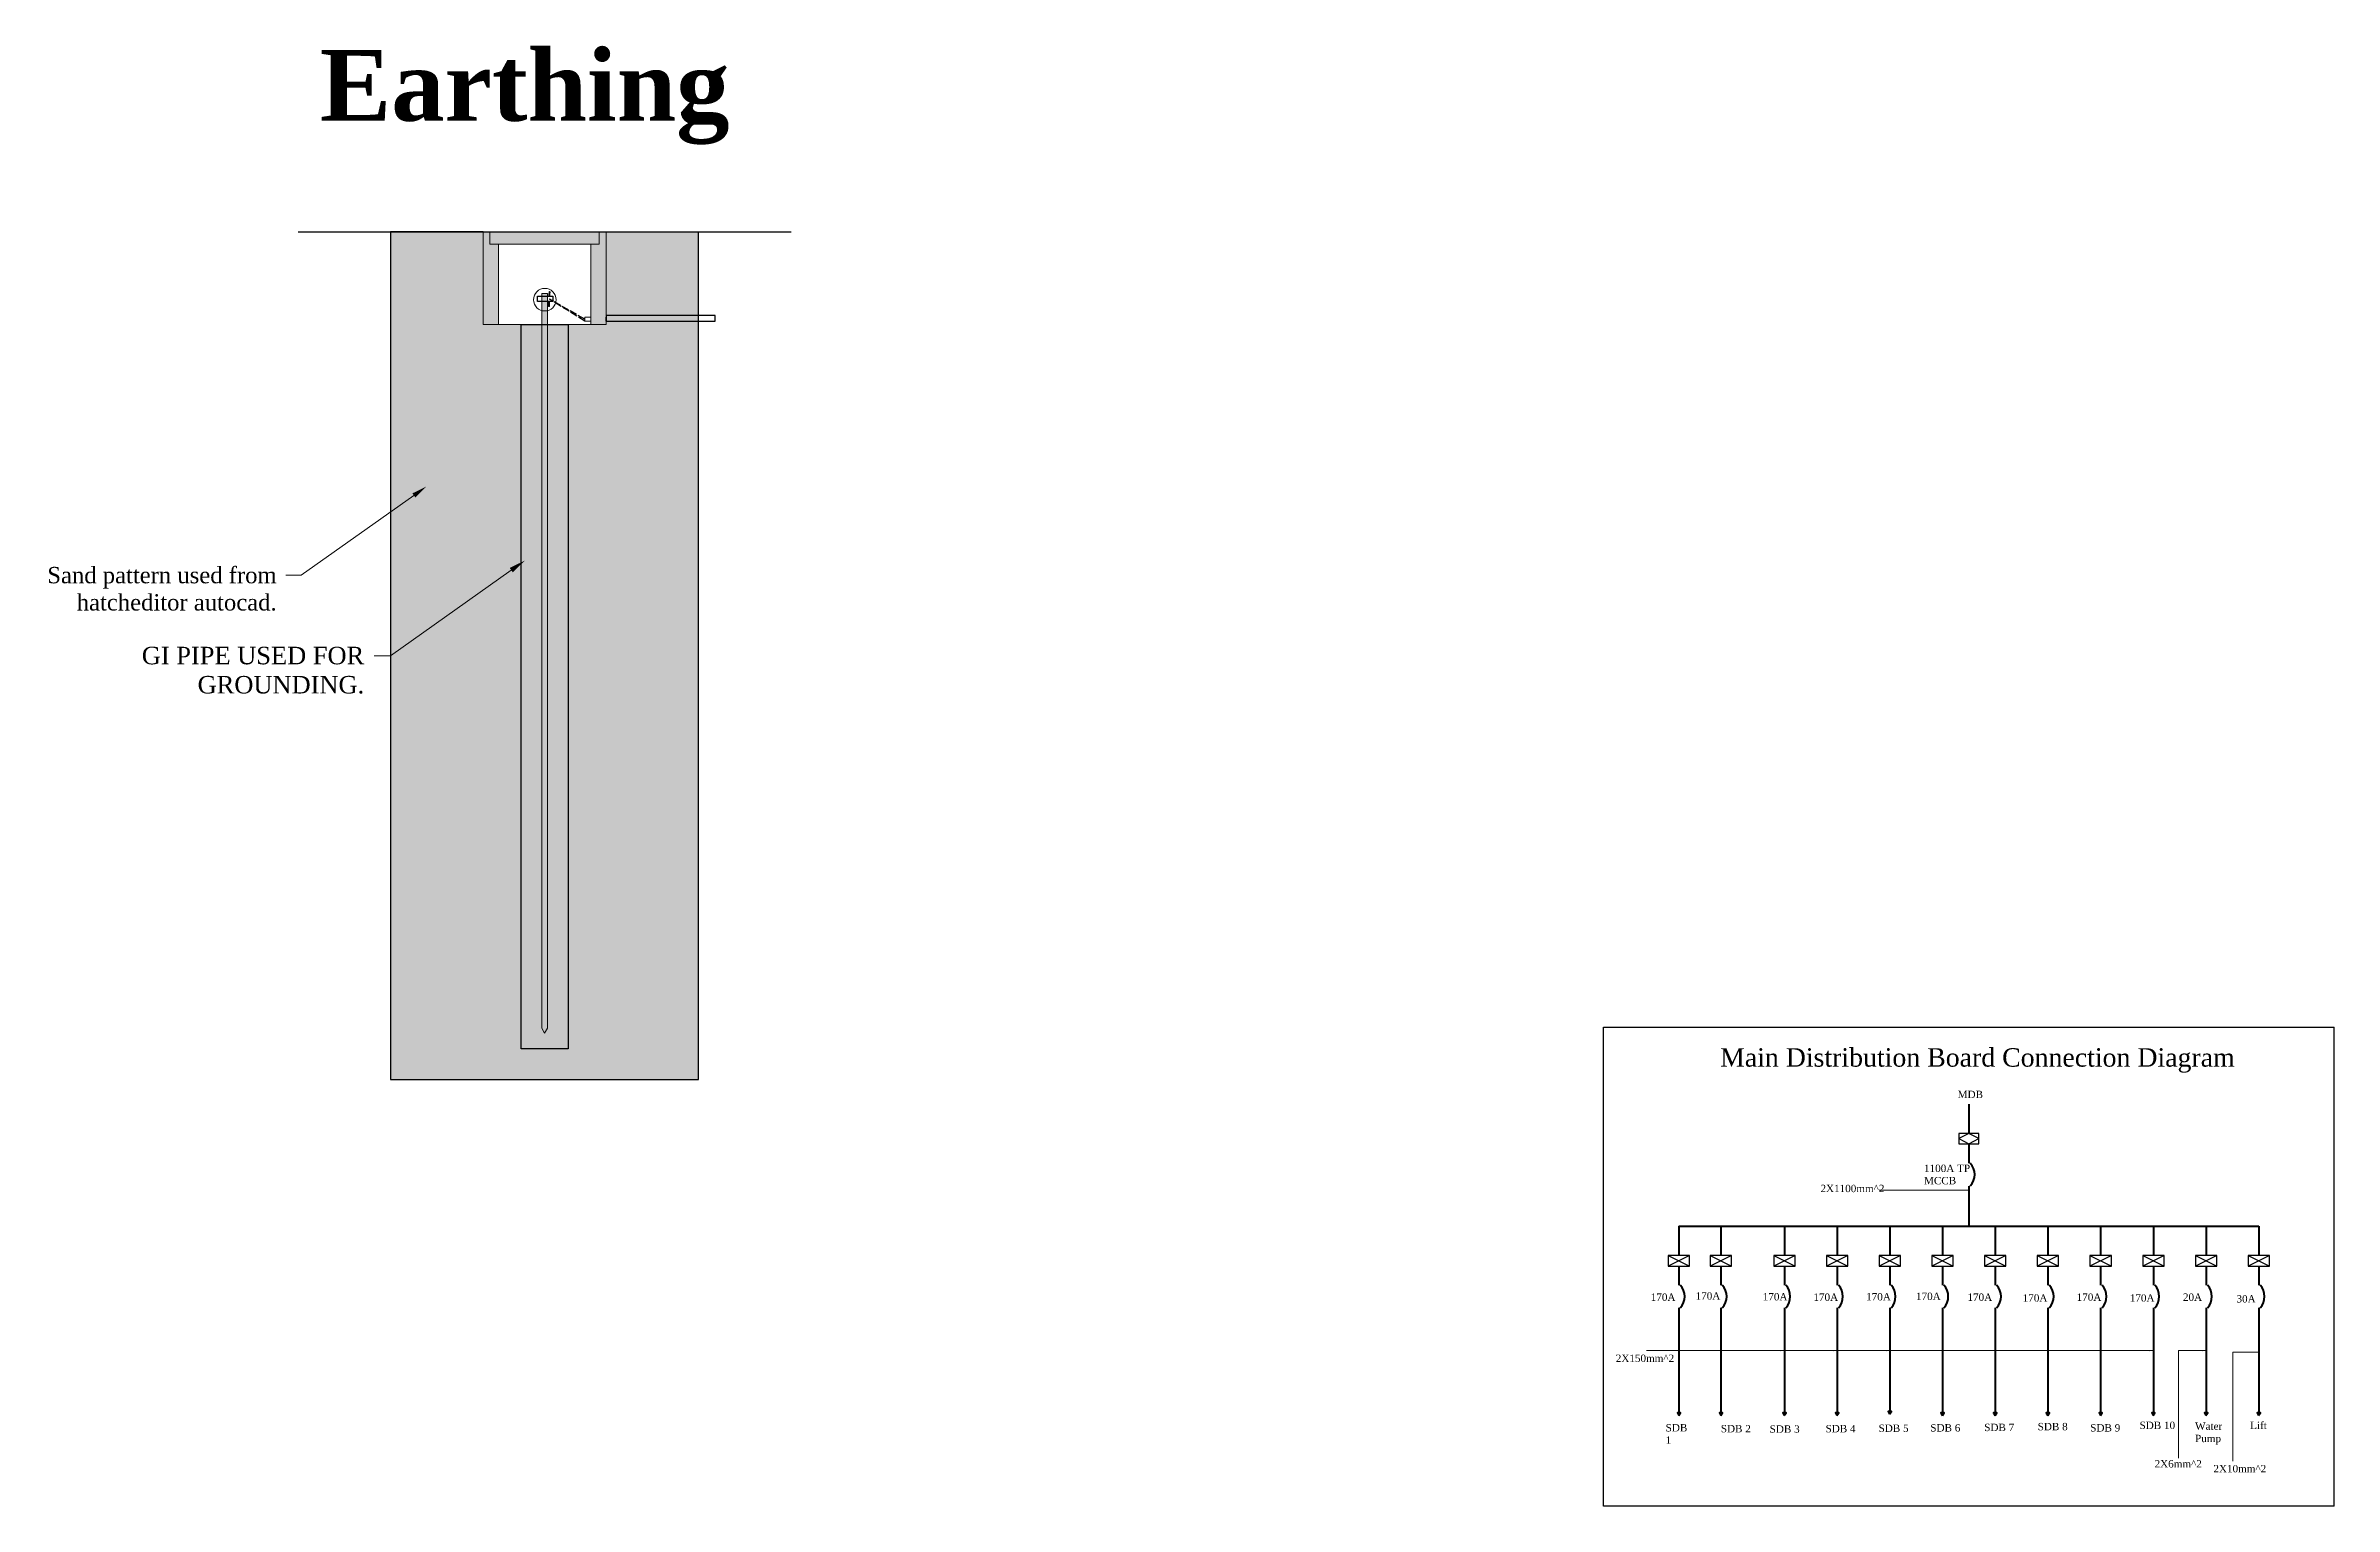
# Model space of a CAD drawing. Header units: inches. Extents: x -412 to 20037, y 548 to 16595.
# Drawn here: x 7424 to 11151, y 8844 to 11221 of the extents above; entities that cross this region are included whole.
import ezdxf
from ezdxf import colors
from ezdxf.entities.mleader import LeaderData, LeaderLine
from ezdxf.math import Vec2, Vec3

# ---------------------------------------------------------------- set-up
doc = ezdxf.new("R2010")
doc.units = ezdxf.units.IN
doc.header["$MEASUREMENT"] = 0
doc.linetypes.add('ACAD_ISO02W100', pattern=[15, 12, -3])
doc.layers.add('bath', color=4, linetype='Continuous')
doc.layers.add('bed and sufa', color=90, linetype='Continuous')
doc.styles.add('A', font='times.ttf', dxfattribs={"height": 12})
doc.styles.add('Komol Dim', font='ARIALN.TTF')
doc.styles.get("Standard").update_dxf_attribs({"font": 'arial.ttf'})
doc.dimstyles.new('komol Dim', dxfattribs={"dimscale": 0, "dimtxt": 6, "dimasz": 2, "dimexe": 0.5, "dimexo": 0, "dimgap": 0, "dimtad": 2, "dimdec": 1, "dimzin": 3, "dimdsep": 46, "dimlunit": 4, "dimtxsty": 'Komol Dim', "dimblk": 'do.col', "dimcen": 1, "dimdle": 1, "dimclrd": 7, "dimclre": 8, "dimclrt": 256, "dimaunit": 1, "dimadec": 0, "dimazin": 0, "dimtfac": 1, "dimtdec": 1, "dimtofl": 0, "dimtmove": 2, "dimatfit": 3, "dimfxl": 1, "dimtfill": 1, "dimtfillclr": 3, "dimtolj": 1, "dimtzin": 0, "dimlwd": 13, "dimlwe": 13, "dimarcsym": 0})
pattern_1 = [(37.50000000000001, (-1283760.031590353, -974335.2596362758), (-0.8026387292294468, 24.55089596460055), [0, -19.36729371223466, 0, -21.66078902026245, 0, -20.70516597525087]), (7.499999999999999, (-1283760.031590353, -974335.2596362758), (22.54985872104672, 35.95877088429721), [0, -10.44814529212659, 0, -17.4560476222115, 0, -6.689361315081051]), (327.5, (-1283775.703808291, -974335.2596362758), (39.67929330346814, 0.07209484507904924), [0, -6.370820300077191, 0, -22.93495308027789, 0, -29.9428554103628]), (317.5, (-1283775.703808291, -974335.2596362758), (38.30299958791682, 11.18301305582318), [0, -3.185410150038595, 0, -15.03513590818217, 0, -17.20121481020842])]

# ---------------------------------------------------------------- blocks, each defined once
blk = doc.blocks.new('do.col')
at = {"color": 0, "linetype": 'ByBlock', "lineweight": -2}
for p in [(-1, 0), (0, 1), (0, -1), (1, 0)]:
    blk.add_line(p, (0, 0), dxfattribs=at)
at = {"color": 3, "const_width": 0.375}
blk.add_lwpolyline([(-0.1875, 0, 1), (0.1875, 0, 1)], format="xyb", close=True, dxfattribs=at)

msp = doc.modelspace()

# ---------------------------------------------------------------- hatches: boundary and pattern name
at = {"true_color": 0x939598, "transparency": 33554687}
h = msp.add_hatch(dxfattribs=at)
h.set_pattern_fill('AR-SAND', color=252, scale=0.5016393937068654)
h.set_pattern_definition(pattern_1)
edge = h.paths.add_edge_path()
edge.add_arc((8236.300190927752, 11137.11135375563), 903.4626787019031, 253.88176429235142, 267.5751287934514, ccw=False)
edge.add_line((7985.480494075746, 10269.16303070977), (7985.480494075746, 9952.625097835065))
edge.add_arc((8236.300190927752, 10804.89602655888), 888.4122107873641, 253.6010689836722, 267.5340242150499)
edge.add_line((8198.075269127556, 9917.30653156124), (8198.075269127556, 10234.45767312195))
edge = h.paths.add_edge_path()
edge.add_arc((8236.300190927752, 11137.11135375563), 903.4626787020244, 272.42487120659166, 286.1182357076764, ccw=False)
edge.add_line((8274.52511272888, 10234.45767312281), (8274.52511272888, 9917.306531562095))
edge.add_arc((8236.300190927752, 10804.89602655794), 888.4122107872805, 272.4659757849946, 286.3989310163602)
edge.add_line((8487.11988778162, 9952.62509783607), (8487.11988778162, 10269.16303071078))
edge = h.paths.add_edge_path()
edge.add_arc((8236.300190927752, 11497.01129006937), 903.4626787020244, 272.42487120659166, 286.1182357076764, ccw=False)
edge.add_line((8274.52511272888, 10594.35760943655), (8274.52511272888, 10249.52185875854))
edge.add_arc((8236.300190927752, 11137.11135375656), 888.4122107875083, 272.4659757849939, 286.3989310163561)
edge.add_line((8487.11988778162, 10284.84042503282), (8487.11988778162, 10629.06296702392))
edge = h.paths.add_edge_path()
edge.add_arc((8236.300190927752, 11497.01129006937), 903.4626787021309, 253.8817642923555, 267.5751287934521, ccw=False)
edge.add_line((7985.480494075746, 10629.06296702351), (7985.480494075746, 10284.84042503242))
edge.add_arc((8236.300190927752, 11137.11135375563), 888.4122107873641, 253.6010689836722, 267.5340242150499)
edge.add_line((8198.075269127556, 10249.52185875799), (8198.075269127556, 10594.357609436))
edge = h.paths.add_edge_path()
edge.add_line((8198.075269127556, 10767.12800032057), (8135.972312186039, 10767.12800032057))
edge.add_line((8135.972312187136, 10767.12800032057), (8135.972312187136, 10917.61981843226))
edge.add_line((8135.972312187136, 10917.61981843289), (7985.48049407544, 10917.61981843289))
edge.add_line((7985.480494075746, 10917.61981843289), (7985.480494075746, 10644.74036134614))
edge.add_arc((8236.300190927752, 11497.01129006937), 888.4122107873641, 253.6010689836722, 267.5340242150499)
edge.add_line((8198.075269127556, 10609.42179507174), (8198.075269127556, 10767.12800032064))
edge = h.paths.add_edge_path()
edge.add_line((8487.11988778162, 10917.61981843289), (8336.628069669925, 10917.61981843289))
edge.add_line((8336.6280696693, 10917.61981843289), (8336.6280696693, 10767.12800032119))
edge.add_line((8336.6280696693, 10767.12800032057), (8274.525112728694, 10767.12800032057))
edge.add_line((8274.52511272888, 10767.12800032057), (8274.52511272888, 10609.42179507167))
edge.add_arc((8236.300190927752, 11497.01129006937), 888.4122107872805, 272.4659757849946, 286.3989310163602)
edge.add_line((8487.11988778162, 10644.74036134656), (8487.11988778162, 10917.61981843332))
edge = h.paths.add_edge_path()
edge.add_arc((8236.300190927752, 10804.89602655888), 903.4626787020244, 272.42487120659166, 286.1182357076764, ccw=False)
edge.add_line((8274.52511272888, 9902.242345926054), (8274.52511272888, 9589.098140900378))
edge.add_arc((8236.300190927752, 10476.68763589643), 888.4122107875083, 272.4659757849939, 286.3989310163561)
edge.add_line((8487.11988778162, 9624.416707173623), (8487.11988778162, 9936.947703513295))
edge = h.paths.add_edge_path()
edge.add_arc((8236.300190927752, 10804.89602655888), 903.4626787021309, 253.8817642923555, 267.5751287934521, ccw=False)
edge.add_line((7985.480494075746, 9936.947703512087), (7985.480494075746, 9624.416707173328))
edge.add_arc((8236.300190927752, 10476.68763589643), 888.4122107873641, 253.6010689836722, 267.5340242150499)
edge.add_line((8198.075269127556, 9589.098140899725), (8198.075269127556, 9902.2423459254))
edge = h.paths.add_edge_path()
edge.add_arc((8236.300190927752, 10476.68763589643), 903.4626787021972, 253.8817642923555, 286.11823570768826, ccw=False)
edge.add_line((7985.480494075746, 9608.739312851503), (7985.480494075746, 9538.11148573889))
edge.add_line((7985.480494075746, 9538.11148573894), (8487.119887782612, 9538.11148573894))
edge.add_line((8487.11988778162, 9538.11148573894), (8487.11988778162, 9608.739312851554))
at = {"lineweight": 5, "true_color": 0xc7c8ca, "transparency": 33554559}
h = msp.add_hatch(color=9, dxfattribs=at)
h.dxf.hatch_style = 1
h.paths.add_polyline_path([(8161.054281872988, 10897.55424268514), (8147.259198544838, 10897.55424268514), (8147.259198545769, 10917.61981843289), (8135.972312187136, 10917.61981843289), (8135.972312187136, 10767.12800032057), (8161.054281872988, 10767.12800032057)])
h = msp.add_hatch(color=9, dxfattribs=at)
h.dxf.hatch_style = 1
h.paths.add_polyline_path([(8325.341183311597, 10917.61981843289), (8147.259198545769, 10917.61981843289), (8147.259198544838, 10897.55424268514), (8325.341183311597, 10897.55424268514)])
h.paths.add_polyline_path([(8336.6280696693, 10917.61981843289), (8325.341183311597, 10917.61981843289), (8325.341183311597, 10897.55424268514), (8311.546099984378, 10897.55424268514), (8311.546099984378, 10767.12800032057), (8336.6280696693, 10767.12800032057)])
at = {"true_color": 0xc79500}
h = msp.add_hatch(color=42, dxfattribs=at)
h.dxf.hatch_style = 1
h.paths.add_polyline_path([(8241.078306153708, 9621.63333312951), (8241.078306153708, 10817.29193969134), (8231.522075703659, 10817.29193969134), (8231.522075703659, 9621.63333312951), (8236.300190928683, 9613.357394794635)])
at = {"lineweight": 5}
h = msp.add_hatch(color=42, dxfattribs=at)
h.dxf.hatch_style = 1
edge = h.paths.add_edge_path()
edge.add_spline(control_points=[(8244.433323576406, 10812.22995116811), (8244.526439244219, 10816.4386973704), (8245.424441450567, 10820.39734540198)], knot_values=[0, 0, 0, 1, 1, 1], degree=2, periodic=0)
edge.add_line((8245.424441450567, 10820.39734540198), (8243.973939681, 10820.66951063901))
edge.add_spline(control_points=[(8243.973939681717, 10820.66951063897), (8243.196496879973, 10816.87364406761), (8242.953050550364, 10812.22995116811)], knot_values=[0, 0, 0, 1, 1, 1], degree=2, periodic=0)
edge.add_line((8242.953050550364, 10812.22995116811), (8244.433323576306, 10812.22995116811))
edge = h.paths.add_edge_path()
edge.add_spline(control_points=[(8244.13166737213, 10796.49741988227), (8244.133502426848, 10799.60216363769), (8244.140781105787, 10802.21764432143), (8244.169622592919, 10804.5062831274)], knot_values=[0.1003914511882488, 0.1003914511882488, 0.1003914511882488, 0.1003914511882488, 0.4108481903518311, 0.4108481903518311, 0.4108481903518311, 0.4108481903518311], degree=3, periodic=0)
edge.add_line((8244.169622592919, 10804.5062831274), (8242.692124919735, 10804.5062831274))
edge.add_spline(control_points=[(8242.692124919326, 10804.5062831274), (8242.663336898491, 10802.2109582952), (8242.656289275095, 10799.59565761656), (8242.654563938559, 10796.49741988227)], knot_values=[0.1003580315350845, 0.1003580315350845, 0.1003580315350845, 0.1003580315350845, 0.4099408311922101, 0.4099408311922101, 0.4099408311922101, 0.4099408311922101], degree=3, periodic=0)
edge.add_line((8242.654563938559, 10796.49741988227), (8244.131667372516, 10796.49741988227))
at = {"true_color": 0xc7c8ca, "transparency": 33554559}
h = msp.add_hatch(color=9, dxfattribs=at)
h.dxf.hatch_style = 1
h.paths.add_polyline_path([(8231.522075703659, 10767.12800032057), (8198.075269127556, 10767.12800032057), (8198.075269127556, 9588.275425109714), (8274.52511272888, 9588.275425109714), (8274.52511272888, 10767.12800032057), (8241.078306153708, 10767.12800032057), (8241.078306153708, 9621.63333312951), (8236.300190928683, 9613.357394794635), (8231.522075703659, 9621.63333312951)])
at = {"true_color": 0x000000, "transparency": 33554687}
h = msp.add_hatch(dxfattribs=at)
h.set_pattern_fill('AR-SAND', color=18, scale=0.5016393937068654)
h.set_pattern_definition(pattern_1)
h.paths.add_polyline_path([(8198.075269127556, 10249.52185875799, -0.060868993060672), (7985.480494075746, 10284.84042503189), (7985.480494075746, 10269.16303070977, 0.05981977438188937), (8198.075269127556, 10234.45767312281)])
h.paths.add_polyline_path([(8487.11988778162, 10269.16303070977), (8487.11988778162, 10284.84042503282, -0.06086899306061428), (8274.52511272888, 10249.52185875799), (8274.52511272888, 10234.45767312281, 0.05981977438183232)])
h.paths.add_polyline_path([(8198.075269127556, 10609.42179507174, -0.06086899306067201), (7985.480494075746, 10644.74036134563), (7985.480494075746, 10629.06296702351, 0.05981977438188938), (8198.075269127556, 10594.35760943655)])
h.paths.add_polyline_path([(8487.11988778162, 10629.06296702351), (8487.11988778162, 10644.74036134656, -0.06086899306061428), (8274.52511272888, 10609.42179507174), (8274.52511272888, 10594.35760943655, 0.05981977438183232)])
h.paths.add_polyline_path([(8198.075269127556, 9917.30653156124, -0.060868993060672), (7985.480494075746, 9952.62509783607), (7985.480494075746, 9936.947703512087, 0.05981977438188938), (8198.075269127556, 9902.242345926054)])
h.paths.add_polyline_path([(8487.11988778162, 9936.947703513018), (8487.11988778162, 9952.62509783607, -0.06086899306061428), (8274.52511272888, 9917.30653156124), (8274.52511272888, 9902.242345926054, 0.05981977438183234)])
h.paths.add_polyline_path([(8487.11988778162, 9608.739312851503), (8487.11988778162, 9624.416707173623, -0.06086899306061428), (8274.52511272888, 9589.098140899725), (8274.52511272888, 9588.275425109714), (8198.075269127556, 9588.275425109714), (8198.075269127556, 9589.098140899725, -0.06086899306067201), (7985.480494075746, 9624.416707173623), (7985.480494075746, 9608.739312851503, 0.1415931687258609)])

# ---------------------------------------------------------------- linework, layer by layer
for p, q in [((7985.480494074814, 10917.61981843289), (8487.11988778162, 10917.61981843289)), ((8135.972312187136, 10917.61981843289), (7985.480494075746, 10917.61981843289)), ((8336.6280696693, 10772.73258184146), (8336.6280696693, 10779.10340214211)), ((8336.6280696693, 10772.73258184146), (8336.6280696693, 10779.10340214211))]:
    msp.add_line(p, q)
at = {"lineweight": 15}
for p, q in [((8336.6280696693, 10917.61981843289), (8135.972312187136, 10917.61981843289)), ((8311.546099984378, 10767.12800032057), (8311.546099984378, 10897.55424268514)), ((8336.6280696693, 10767.12800032057), (8336.6280696693, 10917.61981843289)), ((8487.11988778162, 10917.61981843289), (8336.6280696693, 10917.61981843289))]:
    msp.add_line(p, q, dxfattribs=at)
at = {"lineweight": 13}
for p, q in [((8135.972312187136, 10917.61981843289), (8135.972312187136, 10767.12800032057)), ((8161.054281872988, 10897.55424268514), (8161.054281872988, 10767.12800032057)), ((8135.972312187136, 10767.12800032057), (8226.267403054342, 10767.12800032057)), ((8246.332978802093, 10767.12800032057), (8336.6280696693, 10767.12800032057))]:
    msp.add_line(p, q, dxfattribs=at)
at = {"lineweight": 9}
for p, q in [((8147.259198545769, 10917.61981843289), (8147.259198544838, 10897.55424268514)), ((8325.341183311597, 10897.55424268514), (8147.259198544838, 10897.55424268514)), ((8325.341183311597, 10897.55424268514), (8325.341183311597, 10917.61981843289))]:
    msp.add_line(p, q, dxfattribs=at)
at = {"color": 3, "lineweight": 9}
msp.add_line((8243.973939681717, 10820.66951063897), (8245.424441450567, 10820.39734540198), dxfattribs=at)
at = {"color": 3, "linetype": 'ACAD_ISO02W100'}
msp.add_line((8301.513312110037, 10772.73258184146), (8244.169622592919, 10808.36915354859), dxfattribs=at)
at = {"color": 42, "lineweight": 5}
msp.add_line((8242.654563938559, 10796.49741988227), (8244.13166737213, 10796.49741988227), dxfattribs=at)
at = {"color": 7, "lineweight": 30}
for p, q in [((9960.800917249871, 9623.51134081146), (11150.81878656708, 9623.51134081146)), ((9960.800917249871, 8843.511251640222), (9960.800917249871, 9623.51134081146)), ((11150.81878656708, 8843.511355674891), (11150.81878656708, 9623.51134081146)), ((10539.47164184187, 9449.962460488961), (10539.47164398438, 9433.624251136564)), ((10572.14806197499, 9449.962460488961), (10539.47164184187, 9449.962456203953)), ((10555.80985190845, 9449.962458346457), (10539.47164291315, 9441.793355812762)), ((10539.47164291315, 9441.793355812762), (10555.80985333677, 9433.624251136564)), ((10539.47164398438, 9433.624251136564), (10572.14806268917, 9433.624251136564)), ((10572.14806233207, 9441.793355812762), (10555.80985190845, 9449.962458346457)), ((10555.80985333677, 9433.624251136564), (10572.14806233207, 9441.793355812762)), ((10572.14806268917, 9433.624251136564), (10572.14806197499, 9449.962460488961)), ((10066.24006054568, 9251.472153346866), (10066.24006282777, 9234.069764015392)), ((10101.04484073003, 9251.472153346866), (10066.24006054568, 9251.47214878276)), ((10066.24006054568, 9251.47214878276), (10101.04484149069, 9234.069764015392)), ((10101.04484073003, 9251.472153346866), (10066.24006282777, 9234.069764015392)), ((10101.04484149069, 9234.069764015392), (10101.04484073003, 9251.472153346866)), ((10134.66502142813, 9251.472153346866), (10134.66502371021, 9234.069764015392)), ((10169.46980161247, 9251.472153346866), (10134.66502142813, 9251.47214878276)), ((10134.66502142813, 9251.47214878276), (10169.46980237313, 9234.069764015392)), ((10169.46980161247, 9251.472153346866), (10134.66502371021, 9234.069764015392)), ((10169.46980237313, 9234.069764015392), (10169.46980161247, 9251.472153346866)), ((10237.93729737133, 9251.472153346866), (10237.93729965342, 9234.069764015392)), ((10272.74207755568, 9251.472153346866), (10237.93729737133, 9251.47214878276)), ((10237.93729737133, 9251.47214878276), (10272.74207831634, 9234.069764015392)), ((10272.74207755568, 9251.472153346866), (10237.93729965342, 9234.069764015392)), ((10272.74207831634, 9234.069764015392), (10272.74207755568, 9251.472153346866)), ((10323.78591578416, 9251.472153346866), (10323.78591806625, 9234.069764015392)), ((10358.59069596851, 9251.472153346866), (10323.78591578416, 9251.47214878276)), ((10323.78591578416, 9251.47214878276), (10358.59069672917, 9234.069764015392)), ((10358.59069596851, 9251.472153346866), (10323.78591806625, 9234.069764015392)), ((10358.59069672917, 9234.069764015392), (10358.59069596851, 9251.472153346866)), ((10409.63453419699, 9251.472153346866), (10409.63453647908, 9234.069764015392)), ((10444.43931438134, 9251.472153346866), (10409.63453419699, 9251.47214878276)), ((10409.63453419699, 9251.47214878276), (10444.43931514199, 9234.069764015392)), ((10444.43931438134, 9251.472153346866), (10409.63453647908, 9234.069764015392)), ((10444.43931514199, 9234.069764015392), (10444.43931438134, 9251.472153346866)), ((10495.48315260981, 9251.472153346866), (10495.4831548919, 9234.069764015392)), ((10530.28793279416, 9251.472153346866), (10495.48315260981, 9251.47214878276)), ((10495.48315260981, 9251.47214878276), (10530.28793355482, 9234.069764015392)), ((10530.28793279416, 9251.472153346866), (10495.4831548919, 9234.069764015392)), ((10530.28793355482, 9234.069764015392), (10530.28793279416, 9251.472153346866)), ((10581.33177102264, 9251.472153346866), (10581.33177330473, 9234.069764015392)), ((10616.13655120699, 9251.472153346866), (10581.33177102264, 9251.47214878276)), ((10581.33177102264, 9251.47214878276), (10616.13655196765, 9234.069764015392)), ((10616.13655120699, 9251.472153346866), (10581.33177330473, 9234.069764015392)), ((10616.13655196765, 9234.069764015392), (10616.13655120699, 9251.472153346866)), ((10667.18038943547, 9251.472153346866), (10667.18039171756, 9234.069764015392)), ((10701.98516961982, 9251.472153346866), (10667.18038943547, 9251.47214878276)), ((10667.18038943547, 9251.47214878276), (10701.98517038047, 9234.069764015392)), ((10701.98516961982, 9251.472153346866), (10667.18039171756, 9234.069764015392)), ((10701.98517038047, 9234.069764015392), (10701.98516961982, 9251.472153346866)), ((10753.02900784829, 9251.472153346866), (10753.02901013038, 9234.069764015392)), ((10787.83378803264, 9251.472153346866), (10753.02900784829, 9251.47214878276)), ((10753.02900784829, 9251.47214878276), (10787.8337887933, 9234.069764015392)), ((10787.83378803264, 9251.472153346866), (10753.02901013038, 9234.069764015392)), ((10787.8337887933, 9234.069764015392), (10787.83378803264, 9251.472153346866)), ((10838.87762626112, 9251.472153346866), (10838.87762854321, 9234.069764015392)), ((10873.68240644547, 9251.472153346866), (10838.87762626112, 9251.47214878276)), ((10838.87762626112, 9251.47214878276), (10873.68240720613, 9234.069764015392)), ((10873.68240644547, 9251.472153346866), (10838.87762854321, 9234.069764015392)), ((10873.68240720613, 9234.069764015392), (10873.68240644547, 9251.472153346866)), ((10924.72624467395, 9251.472153346866), (10924.72624695604, 9234.069764015392)), ((10959.5310248583, 9251.472153346866), (10924.72624467395, 9251.47214878276)), ((10924.72624467395, 9251.47214878276), (10959.53102561896, 9234.069764015392)), ((10959.5310248583, 9251.472153346866), (10924.72624695604, 9234.069764015392)), ((10959.53102561896, 9234.069764015392), (10959.5310248583, 9251.472153346866)), ((11010.57486308677, 9251.472153346866), (11010.57486536886, 9234.069764015392)), ((11045.37964327112, 9251.472153346866), (11010.57486308677, 9251.47214878276)), ((11010.57486308677, 9251.47214878276), (11045.37964403178, 9234.069764015392)), ((11045.37964327112, 9251.472153346866), (11010.57486536886, 9234.069764015392)), ((11045.37964403178, 9234.069764015392), (11045.37964327112, 9251.472153346866)), ((10066.24006282777, 9234.069764015392), (10101.04484149069, 9234.069764015392)), ((10134.66502371021, 9234.069764015392), (10169.46980237313, 9234.069764015392)), ((10237.93729965342, 9234.069764015392), (10272.74207831634, 9234.069764015392)), ((10323.78591806625, 9234.069764015392), (10358.59069672917, 9234.069764015392)), ((10409.63453647908, 9234.069764015392), (10444.43931514199, 9234.069764015392)), ((10495.4831548919, 9234.069764015392), (10530.28793355482, 9234.069764015392)), ((10581.33177330473, 9234.069764015392), (10616.13655196765, 9234.069764015392)), ((10667.18039171756, 9234.069764015392), (10701.98517038047, 9234.069764015392)), ((10753.02901013038, 9234.069764015392), (10787.8337887933, 9234.069764015392)), ((10838.87762854321, 9234.069764015392), (10873.68240720613, 9234.069764015392)), ((10924.72624695604, 9234.069764015392), (10959.53102561896, 9234.069764015392)), ((11010.57486536886, 9234.069764015392), (11045.37964403178, 9234.069764015392)), ((10928.37425413131, 8843.511336228177), (9960.800917249871, 8843.511251640222)), ((11150.81878656708, 8843.511355674891), (10928.37425413131, 8843.511336228177))]:
    msp.add_line(p, q, dxfattribs=at)
at = {"color": 7, "lineweight": 40}
for p, q in [((10555.80985190845, 9498.00583526654), (10555.80985190845, 9449.962458346457)), ((10555.80985190845, 9433.624251136564), (10555.80985190845, 9401.919081426375)), ((10555.80985190845, 9364.70846441236), (10555.80985190845, 9299.515527984895)), ((10083.64245063788, 9299.515527984895), (10083.64245063788, 9251.472151064812)), ((10083.64245063788, 9299.515527984895), (11027.97725317898, 9299.515527984895)), ((10152.06741152033, 9299.515527984895), (10152.06741152033, 9251.472151064812)), ((10255.33968746354, 9299.515527984895), (10255.33968746354, 9251.472151064812)), ((10341.18830587636, 9299.515527984895), (10341.18830587636, 9251.472151064812)), ((10427.03692428919, 9299.515527984895), (10427.03692428919, 9251.472151064812)), ((10512.88554270202, 9299.515527984895), (10512.88554270202, 9251.472151064812)), ((10598.73416111484, 9299.515527984895), (10598.73416111484, 9251.472151064812)), ((10684.58277952767, 9299.515527984895), (10684.58277952767, 9251.472151064812)), ((10770.4313979405, 9299.515527984895), (10770.4313979405, 9251.472151064812)), ((10856.28001635332, 9299.515527984895), (10856.28001635332, 9251.472151064812)), ((10942.12863476615, 9299.515527984895), (10942.12863476615, 9251.472151064812)), ((11027.97725317898, 9299.515527984895), (11027.97725317898, 9251.472151064812)), ((10083.64245063788, 9234.069764015392), (10083.64245063788, 9203.42877414473)), ((10152.06741152033, 9234.069764015392), (10152.06741152033, 9203.42877414473)), ((10255.33968746354, 9234.069764015392), (10255.33968746354, 9203.42877414473)), ((10341.18830587636, 9234.069764015392), (10341.18830587636, 9203.42877414473)), ((10427.03692428919, 9234.069764015392), (10427.03692428919, 9203.42877414473)), ((10512.88554270202, 9234.069764015392), (10512.88554270202, 9203.42877414473)), ((10598.73416111484, 9234.069764015392), (10598.73416111484, 9203.42877414473)), ((10684.58277952767, 9234.069764015392), (10684.58277952767, 9203.42877414473)), ((10770.4313979405, 9234.069764015392), (10770.4313979405, 9203.42877414473)), ((10856.28001635332, 9234.069764015392), (10856.28001635332, 9203.42877414473)), ((10942.12863476615, 9234.069764015392), (10942.12863476615, 9203.42877414473)), ((11027.97725317898, 9234.069764015392), (11027.97725317898, 9203.42877414473)), ((10083.64245063788, 9166.289435620241), (10083.64245063788, 8995.726372140682)), ((10152.06741152033, 9166.289435620241), (10152.06741152033, 8995.726372140682)), ((10255.33968746354, 9166.289435620241), (10255.33968746354, 8995.726372140682)), ((10341.18830587636, 9166.289435620241), (10341.18830587636, 8995.726372140682)), ((10427.03692428919, 9166.289435620241), (10427.03692428919, 8995.726372140682)), ((10512.88554270202, 9166.289435620241), (10512.88554270202, 8995.726372140682)), ((10598.73416111484, 9166.289435620241), (10598.73416111484, 8995.726372140682)), ((10684.58277952767, 9166.289435620241), (10684.58277952767, 8995.726372140682)), ((10770.4313979405, 9166.289435620241), (10770.4313979405, 8995.726372140682)), ((10856.28001635332, 9166.289435620241), (10856.28001635332, 8995.726372140682)), ((10942.12863476615, 9166.289435620241), (10942.12863476615, 8995.726372140682)), ((11027.97725317898, 9166.289435620241), (11027.97725317898, 8995.726372140682))]:
    msp.add_line(p, q, dxfattribs=at)
msp.add_lwpolyline([(7834.988675962493, 10917.61981843289), (7985.480494075746, 10917.61981843289), (7985.480494075746, 9538.11148573894), (8487.11988778162, 9538.11148573894), (8487.11988778162, 10917.61981843289), (8637.611705893942, 10917.61981843289)])
for points in [[(8224.88630312511, 10812.98732918674), (8249.779380271546, 10812.98732918674), (8249.779380271546, 10804.50628312834), (8224.88630312511, 10804.50628312834)], [(8336.6280696693, 10772.73258184146), (8514.212386069921, 10772.73258184146), (8514.212386069921, 10781.72470522775), (8336.6280696693, 10781.72470522775)]]:
    msp.add_lwpolyline(points, close=True)
at = {"color": 42, "lineweight": 5}
msp.add_lwpolyline([(8241.078306153708, 9621.63333312951), (8241.078306153708, 10817.29193969134), (8231.522075703659, 10817.29193969134), (8231.522075703659, 9621.63333312951), (8236.300190928683, 9613.357394794635)], close=True, dxfattribs=at)
at = {"lineweight": 9}
msp.add_lwpolyline([(8311.546099984378, 10779.10340214211), (8301.513312110037, 10779.10340214211), (8301.513312110037, 10772.73258184146), (8311.546099984378, 10772.73258184146)], dxfattribs=at)
at = {"color": 252, "true_color": 0x939598}
msp.add_lwpolyline([(8274.52511272888, 10767.12800032057), (8274.52511272888, 9588.275425109714), (8198.075269127556, 9588.275425109714), (8198.075269127556, 10767.12800032057)], close=True, dxfattribs=at)
at = {"color": 7, "lineweight": 40}
for points in [[(10083.41020899467, 8991.379976821412), (10086.27725647748, 8995.726372140682), (10081.00764479829, 8995.726372140682), (10083.41020899467, 8991.379976821412)], [(10151.83516987711, 8991.379976821412), (10154.70221735993, 8995.726372140682), (10149.43260568073, 8995.726372140682), (10151.83516987711, 8991.379976821412)], [(10255.10744582032, 8991.379976821412), (10257.97449330313, 8995.726372140682), (10252.70488162394, 8995.726372140682), (10255.10744582032, 8991.379976821412)], [(10340.95606423315, 8991.379976821412), (10343.82311171596, 8995.726372140682), (10338.55350003677, 8995.726372140682), (10340.95606423315, 8991.379976821412)], [(10426.80468264598, 8993.401741326266), (10429.67173012879, 8997.748136645536), (10424.40211844959, 8997.748136645536), (10426.80468264598, 8993.401741326266)], [(10512.6533010588, 8991.379976821412), (10515.52034854161, 8995.726372140682), (10510.25073686242, 8995.726372140682), (10512.6533010588, 8991.379976821412)], [(10598.50191947163, 8991.379976821412), (10601.36896695444, 8995.726372140682), (10596.09935527525, 8995.726372140682), (10598.50191947163, 8991.379976821412)], [(10684.35053788446, 8991.379976821412), (10687.21758536727, 8995.726372140682), (10681.94797368807, 8995.726372140682), (10684.35053788446, 8991.379976821412)], [(10770.19915629728, 8991.379976821412), (10773.06620378009, 8995.726372140682), (10767.7965921009, 8995.726372140682), (10770.19915629728, 8991.379976821412)], [(10856.04777471011, 8991.379976821412), (10858.91482219292, 8995.726372140682), (10853.64521051373, 8995.726372140682), (10856.04777471011, 8991.379976821412)], [(10941.89639312294, 8991.379976821412), (10944.76344060575, 8995.726372140682), (10939.49382892656, 8995.726372140682), (10941.89639312294, 8991.379976821412)], [(11027.74501153576, 8991.379976821412), (11030.61205901857, 8995.726372140682), (11025.34244733938, 8995.726372140682), (11027.74501153576, 8991.379976821412)]]:
    msp.add_lwpolyline(points, close=True, dxfattribs=at)
at = {"color": 1, "lineweight": 9}
msp.add_circle((8236.585011627816, 10807.45456256315), 18.41049290980985, dxfattribs=at)
at = {"color": 7, "lineweight": 40}
for centre, end in [((10537.7939825143, 9383.349412164127), 42.5508728893112), ((10065.62658124373, 9184.859104882482), 42.5508728893112), ((10134.05154212618, 9184.859104882482), 42.55087288931119), ((10237.32381806939, 9184.859104882482), 42.5508728893112), ((10323.17243648221, 9184.859104882482), 42.5508728893112), ((10409.02105489504, 9184.859104882482), 42.5508728893112), ((10494.86967330787, 9184.859104882482), 42.5508728893112), ((10580.7182917207, 9184.859104882482), 42.5508728893112), ((10666.56691013352, 9184.859104882482), 42.5508728893112), ((10752.41552854635, 9184.859104882482), 42.5508728893112), ((10838.26414695918, 9184.859104882482), 42.5508728893112), ((10924.112765372, 9184.859104882482), 42.5508728893112), ((11009.96138378483, 9184.859104882482), 42.5508728893112)]:
    msp.add_arc(centre, 27.45999022272657, 317.4491271106888, end, dxfattribs=at)
at = {"color": 42, "lineweight": 5}
for points, degree in [([(8242.953050550364, 10812.22995116904), (8243.196496879973, 10816.87364406854), (8243.973939681717, 10820.66951063991)], 2), ([(8244.433323577337, 10812.22995116904), (8244.526439244219, 10816.4386973704), (8245.424441450567, 10820.39734540291)], 2), ([(8242.65456393949, 10796.4974198832), (8242.656289276027, 10799.59565761749), (8242.663336899423, 10802.21095829613), (8242.692124920257, 10804.50628312834)], 3), ([(8244.13166737213, 10796.4974198832), (8244.13350242778, 10799.60216363769), (8244.140781106718, 10802.21764432237), (8244.169622592919, 10804.50628312834)], 3)]:
    msp.add_open_spline(points, degree=degree, dxfattribs=at)
at = {"layer": 'bed and sufa', "linetype": 'ACAD_ISO02W100'}
msp.add_line((8301.513312110037, 10775.91799199179), (8244.169622592919, 10808.36915354859), dxfattribs=at)

# ---------------------------------------------------------------- texts
at = {"lineweight": 25, "insert": (7870.332019557536, 11213.83894401704), "char_height": 115.2, "attachment_point": 1}
msp.add_mtext_dynamic_manual_height_columns('{\\fTimes New Roman|b1|i0|c0|p18;Earthing}', width=8633.195833316726, gutter_width=0.8, heights=[0], dxfattribs=at)
at = {"color": 7, "lineweight": 30, "insert": (10569.67949948, 9569.059216718982), "char_height": 30, "width": 1064.874038836191, "attachment_point": 5, "style": 'A'}
msp.add_mtext('Main Distribution Board Connection Diagram', dxfattribs=at)
at = {"color": 7, "lineweight": 40, "char_height": 12, "attachment_point": 1, "style": 'A'}
for s, insert, width in [('MDB', (10537.53656144766, 9519.839532119051), 43.92664822883671), ('1100A TP MCCB', (10482.73890365486, 9399.489999665635), 95.6682561802736), ('2X1100mm^ 2', (10314.09028646027, 9366.699982485126), 43.92664822883671), ('170A', (10037.68485278892, 9189.792319387027), 43.92664822883671), ('170A', (10110.7462833436, 9191.813659583455), 43.92664822883671), ('170A', (10220.08340439736, 9190.473281933231), 43.92664822883671), ('170A', (10302.60427038779, 9189.802776233937), 43.92664822883671), ('170A', (10388.47932272323, 9190.473281933231), 43.92664822883671), ('170A', (10469.65851417556, 9191.143470758343), 43.92664822883671), ('170A', (10553.52105470398, 9189.802776233937), 43.92664822883671), ('170A', (10643.42200642021, 9188.462398583713), 43.92664822883671), ('170A', (10731.30957056279, 9189.802776233937), 43.92664822883671), ('170A', (10817.85633593402, 9188.462398583713), 43.92664822883671), ('20A', (10904.40222553851, 9189.802776233937), 43.92664822883671), ('30A', (10991.61895241204, 9187.121704059366), 43.92664822883671), ('2X150mm^ 2', (9980.721271898976, 9090.320030566596), 43.92664822883671), ('Lift', (11013.88882305706, 8981.142388238866), 43.92664822883671), ('SDB 1', (10061.98562634108, 8977.188777862877), 43.92664822883671), ('SDB 2', (10151.79199525714, 8975.747288978138), 58.14390193838335), ('SDB 3', (10231.37116100383, 8975.07361453737), 53.21140645936248), ('SDB 4', (10322.41673975741, 8975.747288978138), 54.37195813025755), ('SDB 5', (10408.74018462782, 8976.420963418848), 50.60010053796577), ('SDB 6', (10493.04148425779, 8977.094954733799), 53.50152282312047), ('SDB 7', (10580.84935363347, 8977.774332909208), 55.82279859660775), ('SDB 8', (10667.84801460616, 8979.121998664868), 50.61165346301277), ('SDB 9', (10753.49799490755, 8977.10065846844), 54.32557399838697), ('SDB 10', (10833.75237675663, 8981.143338861297), 63.23891431062657), ('Water\\PPump', (10924.19280074153, 8979.794722483206), 43.92664822883671), ('2X6mm^ 2', (10858.21742681426, 8918.564269869283), 43.92664822883671), ('2X10mm^ 2', (10954.03762232792, 8910.686806775419), 43.92664822883671)]:
    msp.add_mtext(s, dxfattribs=dict(at, insert=insert, width=width))

# ---------------------------------------------------------------- leaders
at = {"color": 7, "lineweight": 40}
for points in [[(10555.80985190845, 9357.847289512738), (10409.50404640514, 9357.847289512738)], [(10169.49106905071, 9096.82142889038), (10083.64245063788, 9096.82142889038), (10030.87417145318, 9096.82142889038)], [(10255.33968746354, 9096.82142889038), (10169.49106905071, 9096.82142889038)], [(10341.18830587636, 9096.82142889038), (10255.33968746354, 9096.82142889038)], [(10427.03692428919, 9096.82142889038), (10341.18830587636, 9096.82142889038)], [(10512.88554270205, 9096.82142889038), (10427.03692428919, 9096.82142889038)], [(10598.73416111484, 9096.82142889038), (10512.88554270205, 9096.82142889038)], [(10684.58277952767, 9096.82142889038), (10598.73416111484, 9096.82142889038)], [(10770.4313979405, 9096.82142889038), (10684.58277952767, 9096.82142889038)], [(10856.28001635332, 9096.82142889038), (10770.4313979405, 9096.82142889038)], [(10942.12863476615, 9096.82142889038), (10896.93246534342, 9096.82142889038), (10896.93246534342, 8921.724755318086)], [(11027.97725317898, 9094.283800967394), (10985.82409048374, 9094.283800967394), (10985.82409048374, 8916.649499472107)]]:
    msp.add_leader(points, dimstyle='komol Dim', override={"dimscale": 1, "dimasz": 6, "dimtad": 0, "dimfxl": 0, "dimfxlon": 1, "dimarcsym": 1}, dxfattribs=at)
at = {"layer": 'bath', "color": 5, "lineweight": 13}
ml = msp.add_multileader_mtext('Standard', dxfattribs=at)
ml.set_content('\\A1;{\\fTimes New Roman|b0|i0|c0|p18;\\C4;Sand pattern used from hatcheditor autocad.}', color=5)
ml.set_leader_properties(lineweight=5)
ml.build(insert=Vec2(0, 0))
ml.multileader.update_dxf_attribs({"dogleg_length": 0.05, "arrow_head_size": 25.08196968534327})
ctx = ml.context
ctx.base_point, ctx.char_height, ctx.arrow_head_size, ctx.landing_gap_size, ctx.plane_origin = Vec3(7422.240050820546, 10358.8419378469), 26.58688786646387, 25.08196968534327, 15.04918181120596, Vec3(7733.949317823834, 10583.0825631194)
ctx.text_align_type = 2
notes = []
notes.append((ctx, [(1, (1, 1, 0), (7840.014162702224, 10358.8419378469), (-1, 0), 25.08196968534327, [(0, [(8043.857375184743, 10503.34187073486)], 0, [])])]))
ctx.mtext.insert, ctx.mtext.width, ctx.mtext.alignment, ctx.mtext.flow_direction = Vec3(7799.883011205675, 10372.40374258051), 376.0368799996477, 3, 5
ml = msp.add_multileader_mtext('Standard', dxfattribs=at)
ml.set_content('\\A1;{\\fTimes New Roman|b0|i0|c0|p18;\\C4;GI PIPE USED FOR GROUNDING.}', color=5)
ml.set_leader_properties(lineweight=5)
ml.build(insert=Vec2(0, 0))
ml.multileader.update_dxf_attribs({"dogleg_length": 0.05, "arrow_head_size": 26.87954506873093})
ctx = ml.context
ctx.base_point, ctx.char_height, ctx.arrow_head_size, ctx.landing_gap_size, ctx.plane_origin = Vec3(7573.303697343945, 10227.86565208591), 28.49231777285478, 26.87954506873093, 16.12772704123856, Vec3(7871.814190596293, 10468.1771614637)
ctx.text_align_type = 2
notes.append((ctx, [(1, (1, 1, 0), (7985.480494075746, 10227.86565208591), (-1, 0), 26.87954506873093, [(0, [(8203.93274824941, 10382.72161065763)], 0, [])])]))
ctx.mtext.insert, ctx.mtext.width, ctx.mtext.alignment, ctx.mtext.flow_direction = Vec3(7942.473221965776, 10242.44048947585), 402.9867028091482, 3, 5
for ctx, leaders in notes:
    for number, flags, end, landing, length, lines in leaders:
        leader = LeaderData()
        leader.index, (leader.has_last_leader_line, leader.has_dogleg_vector, leader.attachment_direction) = number, flags
        leader.last_leader_point, leader.dogleg_vector, leader.dogleg_length = Vec3(end), Vec3(landing), length
        for number, points, colour, breaks in lines:
            line = LeaderLine()
            line.index, line.vertices, line.color, line.breaks = number, Vec3.list(points), colors.encode_raw_color(colour), breaks
            leader.lines.append(line)
        ctx.leaders.append(leader)

doc.saveas('drawing.dxf')
